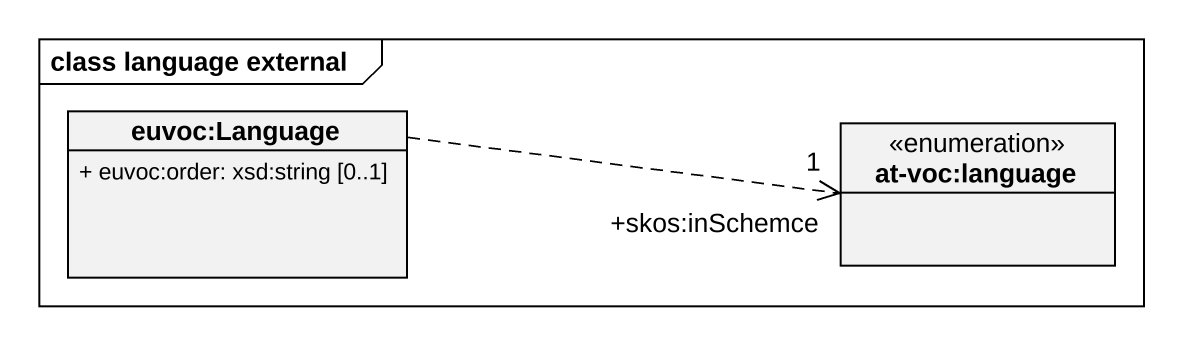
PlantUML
@startuml
mainframe class language external
hide circle
hide empty members
skinparam classAttributeIconSize 0
class "euvoc:Language" as euvoc_Language {
  + euvoc:order: xsd:string [0..1]
}
enum "at-voc:language" as at_voc_language
euvoc_Language .right.> "+skos:inSchemce\n1" at_voc_language
@enduml
